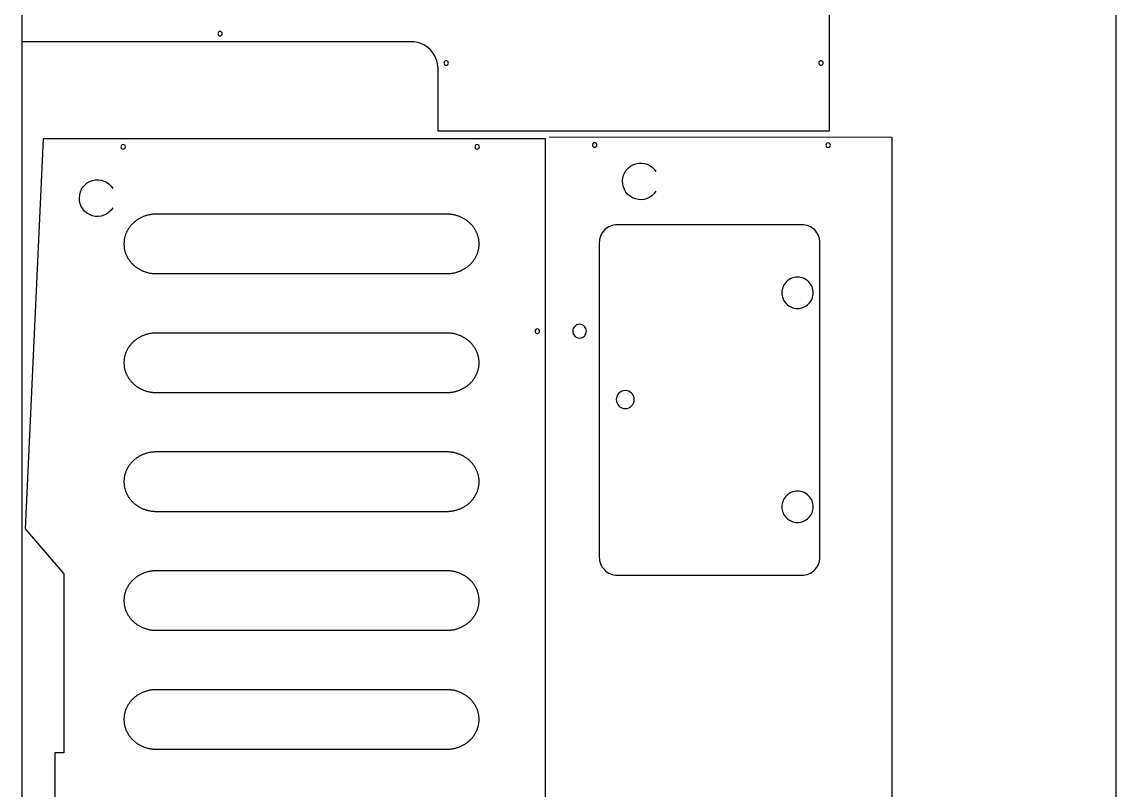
# Model space of a CAD drawing. Extents: x -841 to 6221, y -486 to 2945.
# Drawn here: x 3748 to 4968, y 438 to 1295 of the extents above; entities that cross this region are included whole.
import ezdxf

# ---------------------------------------------------------------- set-up
doc = ezdxf.new("R2010")
doc.units = 0
for name, color, linetype in [('DEFAULT_LAYER', 1, 'CONTINUOUS'), ('DEFAULT_LAYER0', 1, 'CONTINUOUS'), ('LAYER_1', 18, 'CONTINUOUS'), ('T5_LOGOLAYER_2', 18, 'CONTINUOUS'), ('T5_LOGOLAYER_20', 18, 'CONTINUOUS'), ('T5_LOGOLAYER_21', 18, 'CONTINUOUS')]:
    doc.layers.add(name, color=color, linetype=linetype)

msp = doc.modelspace()

# ---------------------------------------------------------------- linework, layer by layer
at = {"layer": 'DEFAULT_LAYER'}
for points in [[(3862, 1047.7), (3862, 1046.9), (3862.1, 1046), (3862.1, 1045.2), (3862.2, 1044.3), (3862.3, 1043.5), (3862.4, 1042.7), (3862.6, 1041.9), (3862.7, 1041), (3862.9, 1040.2), (3863.1, 1039.4), (3863.4, 1038.6), (3863.6, 1037.9), (3863.9, 1037.1), (3864.2, 1036.3), (3864.5, 1035.6), (3864.8, 1034.8), (3865.2, 1034.1), (3865.6, 1033.3), (3866, 1032.6), (3866.4, 1031.9), (3866.8, 1031.2), (3867.2, 1030.5), (3867.7, 1029.8), (3868.2, 1029.2), (3868.7, 1028.5), (3869.2, 1027.9), (3869.7, 1027.3), (3870.2, 1026.6), (3870.8, 1026), (3871.4, 1025.4), (3872, 1024.8), (3872.6, 1024.3), (3873.2, 1023.7), (3873.8, 1023.2), (3874.5, 1022.6), (3875.1, 1022.1), (3875.8, 1021.6), (3876.5, 1021.2), (3877.2, 1020.7), (3877.9, 1020.2), (3878.6, 1019.8), (3879.3, 1019.4), (3880.1, 1019), (3880.9, 1018.6), (3881.6, 1018.2), (3882.4, 1017.8), (3883.2, 1017.5), (3884, 1017.2), (3884.8, 1016.9), (3885.6, 1016.6), (3886.5, 1016.3), (3887.3, 1016.1), (3888.2, 1015.8), (3889, 1015.6), (3889.9, 1015.4), (3890.8, 1015.2), (3891.6, 1015.1), (3892.5, 1014.9), (3893.4, 1014.8), (3894.3, 1014.7), (3895.2, 1014.7), (3896.2, 1014.6), (3897.1, 1014.6), (3898, 1014.6), (4222, 1014.6), (4222.9, 1014.6), (4223.9, 1014.6), (4224.8, 1014.7), (4225.7, 1014.7), (4226.6, 1014.8), (4227.5, 1014.9), (4228.4, 1015.1), (4229.3, 1015.2), (4230.1, 1015.4), (4231, 1015.6), (4231.9, 1015.8), (4232.7, 1016.1), (4233.6, 1016.3), (4234.4, 1016.6), (4235.2, 1016.9), (4236, 1017.2), (4236.8, 1017.5), (4237.6, 1017.8), (4238.4, 1018.2), (4239.2, 1018.6), (4239.9, 1019), (4240.7, 1019.4), (4241.4, 1019.8), (4242.1, 1020.2), (4242.9, 1020.7), (4243.6, 1021.2), (4244.2, 1021.6), (4244.9, 1022.1), (4245.6, 1022.6), (4246.2, 1023.2), (4246.9, 1023.7), (4247.5, 1024.3), (4248.1, 1024.8), (4248.7, 1025.4), (4249.2, 1026), (4249.8, 1026.6), (4250.3, 1027.3), (4250.9, 1027.9), (4251.4, 1028.5), (4251.9, 1029.2), (4252.3, 1029.8), (4252.8, 1030.5), (4253.2, 1031.2), (4253.7, 1031.9), (4254.1, 1032.6), (4254.5, 1033.3), (4254.8, 1034.1), (4255.2, 1034.8), (4255.5, 1035.6), (4255.8, 1036.3), (4256.1, 1037.1), (4256.4, 1037.9), (4256.6, 1038.6), (4256.9, 1039.4), (4257.1, 1040.2), (4257.3, 1041), (4257.5, 1041.9), (4257.6, 1042.7), (4257.7, 1043.5), (4257.8, 1044.3), (4257.9, 1045.2), (4258, 1046), (4258, 1046.9), (4258, 1047.7), (4258, 1048.6), (4258, 1049.4), (4257.9, 1050.3), (4257.8, 1051.1), (4257.7, 1051.9), (4257.6, 1052.8), (4257.5, 1053.6), (4257.3, 1054.4), (4257.1, 1055.2), (4256.9, 1056), (4256.6, 1056.8), (4256.4, 1057.6), (4256.1, 1058.4), (4255.8, 1059.1), (4255.5, 1059.9), (4255.2, 1060.6), (4254.8, 1061.4), (4254.5, 1062.1), (4254.1, 1062.8), (4253.7, 1063.5), (4253.2, 1064.2), (4252.8, 1064.9), (4252.3, 1065.6), (4251.9, 1066.3), (4251.4, 1066.9), (4250.9, 1067.6), (4250.3, 1068.2), (4249.8, 1068.8), (4249.2, 1069.4), (4248.7, 1070), (4248.1, 1070.6), (4247.5, 1071.2), (4246.9, 1071.7), (4246.2, 1072.3), (4245.6, 1072.8), (4244.9, 1073.3), (4244.2, 1073.8), (4243.6, 1074.3), (4242.9, 1074.8), (4242.1, 1075.2), (4241.4, 1075.7), (4240.7, 1076.1), (4239.9, 1076.5), (4239.2, 1076.9), (4238.4, 1077.3), (4237.6, 1077.6), (4236.8, 1078), (4236, 1078.3), (4235.2, 1078.6), (4234.4, 1078.9), (4233.6, 1079.1), (4232.7, 1079.4), (4231.9, 1079.6), (4231, 1079.8), (4230.1, 1080), (4229.3, 1080.2), (4228.4, 1080.4), (4227.5, 1080.5), (4226.6, 1080.6), (4225.7, 1080.7), (4224.8, 1080.8), (4223.9, 1080.8), (4222.9, 1080.9), (4222, 1080.9), (3898, 1080.9), (3897.1, 1080.9), (3896.2, 1080.8), (3895.2, 1080.8), (3894.3, 1080.7), (3893.4, 1080.6), (3892.5, 1080.5), (3891.6, 1080.4), (3890.8, 1080.2), (3889.9, 1080), (3889, 1079.8), (3888.2, 1079.6), (3887.3, 1079.4), (3886.5, 1079.1), (3885.6, 1078.9), (3884.8, 1078.6), (3884, 1078.3), (3883.2, 1078), (3882.4, 1077.6), (3881.6, 1077.3), (3880.9, 1076.9), (3880.1, 1076.5), (3879.3, 1076.1), (3878.6, 1075.7), (3877.9, 1075.2), (3877.2, 1074.8), (3876.5, 1074.3), (3875.8, 1073.8), (3875.1, 1073.3), (3874.5, 1072.8), (3873.8, 1072.3), (3873.2, 1071.7), (3872.6, 1071.2), (3872, 1070.6), (3871.4, 1070), (3870.8, 1069.4), (3870.2, 1068.8), (3869.7, 1068.2), (3869.2, 1067.6), (3868.7, 1066.9), (3868.2, 1066.3), (3867.7, 1065.6), (3867.2, 1064.9), (3866.8, 1064.2), (3866.4, 1063.5), (3866, 1062.8), (3865.6, 1062.1), (3865.2, 1061.4), (3864.8, 1060.6), (3864.5, 1059.9), (3864.2, 1059.1), (3863.9, 1058.4), (3863.6, 1057.6), (3863.4, 1056.8), (3863.1, 1056), (3862.9, 1055.2), (3862.7, 1054.4), (3862.6, 1053.6), (3862.4, 1052.8), (3862.3, 1051.9), (3862.2, 1051.1), (3862.1, 1050.3), (3862.1, 1049.4), (3862, 1048.6)], [(3862, 915.1), (3862, 914.2), (3862.1, 913.4), (3862.1, 912.5), (3862.2, 911.7), (3862.3, 910.9), (3862.4, 910), (3862.6, 909.2), (3862.7, 908.4), (3862.9, 907.6), (3863.1, 906.8), (3863.4, 906), (3863.6, 905.2), (3863.9, 904.5), (3864.2, 903.7), (3864.5, 902.9), (3864.8, 902.2), (3865.2, 901.4), (3865.6, 900.7), (3866, 900), (3866.4, 899.3), (3866.8, 898.6), (3867.2, 897.9), (3867.7, 897.2), (3868.2, 896.5), (3868.7, 895.9), (3869.2, 895.2), (3869.7, 894.6), (3870.2, 894), (3870.8, 893.4), (3871.4, 892.8), (3872, 892.2), (3872.6, 891.6), (3873.2, 891.1), (3873.8, 890.5), (3874.5, 890), (3875.1, 889.5), (3875.8, 889), (3876.5, 888.5), (3877.2, 888), (3877.9, 887.6), (3878.6, 887.2), (3879.3, 886.7), (3880.1, 886.3), (3880.9, 885.9), (3881.6, 885.6), (3882.4, 885.2), (3883.2, 884.9), (3884, 884.5), (3884.8, 884.2), (3885.6, 883.9), (3886.5, 883.7), (3887.3, 883.4), (3888.2, 883.2), (3889, 883), (3889.9, 882.8), (3890.8, 882.6), (3891.6, 882.4), (3892.5, 882.3), (3893.4, 882.2), (3894.3, 882.1), (3895.2, 882), (3896.2, 882), (3897.1, 881.9), (3898, 881.9), (4222, 881.9), (4222.9, 881.9), (4223.9, 882), (4224.8, 882), (4225.7, 882.1), (4226.6, 882.2), (4227.5, 882.3), (4228.4, 882.4), (4229.3, 882.6), (4230.1, 882.8), (4231, 883), (4231.9, 883.2), (4232.7, 883.4), (4233.6, 883.7), (4234.4, 883.9), (4235.2, 884.2), (4236, 884.5), (4236.8, 884.9), (4237.6, 885.2), (4238.4, 885.6), (4239.2, 885.9), (4239.9, 886.3), (4240.7, 886.7), (4241.4, 887.2), (4242.1, 887.6), (4242.9, 888), (4243.6, 888.5), (4244.2, 889), (4244.9, 889.5), (4245.6, 890), (4246.2, 890.5), (4246.9, 891.1), (4247.5, 891.6), (4248.1, 892.2), (4248.7, 892.8), (4249.2, 893.4), (4249.8, 894), (4250.3, 894.6), (4250.9, 895.2), (4251.4, 895.9), (4251.9, 896.5), (4252.3, 897.2), (4252.8, 897.9), (4253.2, 898.6), (4253.7, 899.3), (4254.1, 900), (4254.5, 900.7), (4254.8, 901.4), (4255.2, 902.2), (4255.5, 902.9), (4255.8, 903.7), (4256.1, 904.5), (4256.4, 905.2), (4256.6, 906), (4256.9, 906.8), (4257.1, 907.6), (4257.3, 908.4), (4257.5, 909.2), (4257.6, 910), (4257.7, 910.9), (4257.8, 911.7), (4257.9, 912.5), (4258, 913.4), (4258, 914.2), (4258, 915.1), (4258, 915.9), (4258, 916.8), (4257.9, 917.6), (4257.8, 918.5), (4257.7, 919.3), (4257.6, 920.1), (4257.5, 921), (4257.3, 921.8), (4257.1, 922.6), (4256.9, 923.4), (4256.6, 924.2), (4256.4, 924.9), (4256.1, 925.7), (4255.8, 926.5), (4255.5, 927.2), (4255.2, 928), (4254.8, 928.7), (4254.5, 929.5), (4254.1, 930.2), (4253.7, 930.9), (4253.2, 931.6), (4252.8, 932.3), (4252.3, 933), (4251.9, 933.6), (4251.4, 934.3), (4250.9, 934.9), (4250.3, 935.6), (4249.8, 936.2), (4249.2, 936.8), (4248.7, 937.4), (4248.1, 938), (4247.5, 938.5), (4246.9, 939.1), (4246.2, 939.6), (4245.6, 940.2), (4244.9, 940.7), (4244.2, 941.2), (4243.6, 941.7), (4242.9, 942.1), (4242.1, 942.6), (4241.4, 943), (4240.7, 943.4), (4239.9, 943.9), (4239.2, 944.2), (4238.4, 944.6), (4237.6, 945), (4236.8, 945.3), (4236, 945.6), (4235.2, 945.9), (4234.4, 946.2), (4233.6, 946.5), (4232.7, 946.8), (4231.9, 947), (4231, 947.2), (4230.1, 947.4), (4229.3, 947.6), (4228.4, 947.7), (4227.5, 947.9), (4226.6, 948), (4225.7, 948.1), (4224.8, 948.1), (4223.9, 948.2), (4222.9, 948.2), (4222, 948.2), (3898, 948.2), (3897.1, 948.2), (3896.2, 948.2), (3895.2, 948.1), (3894.3, 948.1), (3893.4, 948), (3892.5, 947.9), (3891.6, 947.7), (3890.8, 947.6), (3889.9, 947.4), (3889, 947.2), (3888.2, 947), (3887.3, 946.8), (3886.5, 946.5), (3885.6, 946.2), (3884.8, 945.9), (3884, 945.6), (3883.2, 945.3), (3882.4, 945), (3881.6, 944.6), (3880.9, 944.2), (3880.1, 943.9), (3879.3, 943.4), (3878.6, 943), (3877.9, 942.6), (3877.2, 942.1), (3876.5, 941.7), (3875.8, 941.2), (3875.1, 940.7), (3874.5, 940.2), (3873.8, 939.6), (3873.2, 939.1), (3872.6, 938.5), (3872, 938), (3871.4, 937.4), (3870.8, 936.8), (3870.2, 936.2), (3869.7, 935.6), (3869.2, 934.9), (3868.7, 934.3), (3868.2, 933.6), (3867.7, 933), (3867.2, 932.3), (3866.8, 931.6), (3866.4, 930.9), (3866, 930.2), (3865.6, 929.5), (3865.2, 928.7), (3864.8, 928), (3864.5, 927.2), (3864.2, 926.5), (3863.9, 925.7), (3863.6, 924.9), (3863.4, 924.2), (3863.1, 923.4), (3862.9, 922.6), (3862.7, 921.8), (3862.6, 921), (3862.4, 920.1), (3862.3, 919.3), (3862.2, 918.5), (3862.1, 917.6), (3862.1, 916.8), (3862, 915.9)], [(3862, 782.5), (3862, 781.6), (3862.1, 780.7), (3862.1, 779.9), (3862.2, 779.1), (3862.3, 778.2), (3862.4, 777.4), (3862.6, 776.6), (3862.7, 775.8), (3862.9, 775), (3863.1, 774.2), (3863.4, 773.4), (3863.6, 772.6), (3863.9, 771.8), (3864.2, 771.1), (3864.5, 770.3), (3864.8, 769.5), (3865.2, 768.8), (3865.6, 768.1), (3866, 767.4), (3866.4, 766.6), (3866.8, 765.9), (3867.2, 765.3), (3867.7, 764.6), (3868.2, 763.9), (3868.7, 763.3), (3869.2, 762.6), (3869.7, 762), (3870.2, 761.4), (3870.8, 760.8), (3871.4, 760.2), (3872, 759.6), (3872.6, 759), (3873.2, 758.5), (3873.8, 757.9), (3874.5, 757.4), (3875.1, 756.9), (3875.8, 756.4), (3876.5, 755.9), (3877.2, 755.4), (3877.9, 755), (3878.6, 754.5), (3879.3, 754.1), (3880.1, 753.7), (3880.9, 753.3), (3881.6, 752.9), (3882.4, 752.6), (3883.2, 752.2), (3884, 751.9), (3884.8, 751.6), (3885.6, 751.3), (3886.5, 751), (3887.3, 750.8), (3888.2, 750.6), (3889, 750.3), (3889.9, 750.1), (3890.8, 750), (3891.6, 749.8), (3892.5, 749.7), (3893.4, 749.6), (3894.3, 749.5), (3895.2, 749.4), (3896.2, 749.3), (3897.1, 749.3), (3898, 749.3), (4222, 749.3), (4222.9, 749.3), (4223.9, 749.3), (4224.8, 749.4), (4225.7, 749.5), (4226.6, 749.6), (4227.5, 749.7), (4228.4, 749.8), (4229.3, 750), (4230.1, 750.1), (4231, 750.3), (4231.9, 750.6), (4232.7, 750.8), (4233.6, 751), (4234.4, 751.3), (4235.2, 751.6), (4236, 751.9), (4236.8, 752.2), (4237.6, 752.6), (4238.4, 752.9), (4239.2, 753.3), (4239.9, 753.7), (4240.7, 754.1), (4241.4, 754.5), (4242.1, 755), (4242.9, 755.4), (4243.6, 755.9), (4244.2, 756.4), (4244.9, 756.9), (4245.6, 757.4), (4246.2, 757.9), (4246.9, 758.5), (4247.5, 759), (4248.1, 759.6), (4248.7, 760.2), (4249.2, 760.8), (4249.8, 761.4), (4250.3, 762), (4250.9, 762.6), (4251.4, 763.3), (4251.9, 763.9), (4252.3, 764.6), (4252.8, 765.3), (4253.2, 765.9), (4253.7, 766.6), (4254.1, 767.4), (4254.5, 768.1), (4254.8, 768.8), (4255.2, 769.5), (4255.5, 770.3), (4255.8, 771.1), (4256.1, 771.8), (4256.4, 772.6), (4256.6, 773.4), (4256.9, 774.2), (4257.1, 775), (4257.3, 775.8), (4257.5, 776.6), (4257.6, 777.4), (4257.7, 778.2), (4257.8, 779.1), (4257.9, 779.9), (4258, 780.7), (4258, 781.6), (4258, 782.5), (4258, 783.3), (4258, 784.2), (4257.9, 785), (4257.8, 785.8), (4257.7, 786.7), (4257.6, 787.5), (4257.5, 788.3), (4257.3, 789.1), (4257.1, 789.9), (4256.9, 790.7), (4256.6, 791.5), (4256.4, 792.3), (4256.1, 793.1), (4255.8, 793.9), (4255.5, 794.6), (4255.2, 795.4), (4254.8, 796.1), (4254.5, 796.8), (4254.1, 797.5), (4253.7, 798.3), (4253.2, 799), (4252.8, 799.6), (4252.3, 800.3), (4251.9, 801), (4251.4, 801.6), (4250.9, 802.3), (4250.3, 802.9), (4249.8, 803.5), (4249.2, 804.2), (4248.7, 804.7), (4248.1, 805.3), (4247.5, 805.9), (4246.9, 806.5), (4246.2, 807), (4245.6, 807.5), (4244.9, 808), (4244.2, 808.5), (4243.6, 809), (4242.9, 809.5), (4242.1, 809.9), (4241.4, 810.4), (4240.7, 810.8), (4239.9, 811.2), (4239.2, 811.6), (4238.4, 812), (4237.6, 812.3), (4236.8, 812.7), (4236, 813), (4235.2, 813.3), (4234.4, 813.6), (4233.6, 813.9), (4232.7, 814.1), (4231.9, 814.4), (4231, 814.6), (4230.1, 814.8), (4229.3, 814.9), (4228.4, 815.1), (4227.5, 815.2), (4226.6, 815.3), (4225.7, 815.4), (4224.8, 815.5), (4223.9, 815.6), (4222.9, 815.6), (4222, 815.6), (3898, 815.6), (3897.1, 815.6), (3896.2, 815.6), (3895.2, 815.5), (3894.3, 815.4), (3893.4, 815.3), (3892.5, 815.2), (3891.6, 815.1), (3890.8, 814.9), (3889.9, 814.8), (3889, 814.6), (3888.2, 814.4), (3887.3, 814.1), (3886.5, 813.9), (3885.6, 813.6), (3884.8, 813.3), (3884, 813), (3883.2, 812.7), (3882.4, 812.3), (3881.6, 812), (3880.9, 811.6), (3880.1, 811.2), (3879.3, 810.8), (3878.6, 810.4), (3877.9, 809.9), (3877.2, 809.5), (3876.5, 809), (3875.8, 808.5), (3875.1, 808), (3874.5, 807.5), (3873.8, 807), (3873.2, 806.5), (3872.6, 805.9), (3872, 805.3), (3871.4, 804.7), (3870.8, 804.2), (3870.2, 803.5), (3869.7, 802.9), (3869.2, 802.3), (3868.7, 801.6), (3868.2, 801), (3867.7, 800.3), (3867.2, 799.6), (3866.8, 799), (3866.4, 798.3), (3866, 797.5), (3865.6, 796.8), (3865.2, 796.1), (3864.8, 795.4), (3864.5, 794.6), (3864.2, 793.9), (3863.9, 793.1), (3863.6, 792.3), (3863.4, 791.5), (3863.1, 790.7), (3862.9, 789.9), (3862.7, 789.1), (3862.6, 788.3), (3862.4, 787.5), (3862.3, 786.7), (3862.2, 785.8), (3862.1, 785), (3862.1, 784.2), (3862, 783.3)], [(3862, 649.8), (3862, 649), (3862.1, 648.1), (3862.1, 647.3), (3862.2, 646.4), (3862.3, 645.6), (3862.4, 644.8), (3862.6, 643.9), (3862.7, 643.1), (3862.9, 642.3), (3863.1, 641.5), (3863.4, 640.7), (3863.6, 640), (3863.9, 639.2), (3864.2, 638.4), (3864.5, 637.7), (3864.8, 636.9), (3865.2, 636.2), (3865.6, 635.4), (3866, 634.7), (3866.4, 634), (3866.8, 633.3), (3867.2, 632.6), (3867.7, 631.9), (3868.2, 631.3), (3868.7, 630.6), (3869.2, 630), (3869.7, 629.3), (3870.2, 628.7), (3870.8, 628.1), (3871.4, 627.5), (3872, 626.9), (3872.6, 626.4), (3873.2, 625.8), (3873.8, 625.3), (3874.5, 624.7), (3875.1, 624.2), (3875.8, 623.7), (3876.5, 623.2), (3877.2, 622.8), (3877.9, 622.3), (3878.6, 621.9), (3879.3, 621.5), (3880.1, 621.1), (3880.9, 620.7), (3881.6, 620.3), (3882.4, 619.9), (3883.2, 619.6), (3884, 619.3), (3884.8, 619), (3885.6, 618.7), (3886.5, 618.4), (3887.3, 618.2), (3888.2, 617.9), (3889, 617.7), (3889.9, 617.5), (3890.8, 617.3), (3891.6, 617.2), (3892.5, 617), (3893.4, 616.9), (3894.3, 616.8), (3895.2, 616.8), (3896.2, 616.7), (3897.1, 616.7), (3898, 616.7), (4222, 616.7), (4222.9, 616.7), (4223.9, 616.7), (4224.8, 616.8), (4225.7, 616.8), (4226.6, 616.9), (4227.5, 617), (4228.4, 617.2), (4229.3, 617.3), (4230.1, 617.5), (4231, 617.7), (4231.9, 617.9), (4232.7, 618.2), (4233.6, 618.4), (4234.4, 618.7), (4235.2, 619), (4236, 619.3), (4236.8, 619.6), (4237.6, 619.9), (4238.4, 620.3), (4239.2, 620.7), (4239.9, 621.1), (4240.7, 621.5), (4241.4, 621.9), (4242.1, 622.3), (4242.9, 622.8), (4243.6, 623.2), (4244.2, 623.7), (4244.9, 624.2), (4245.6, 624.7), (4246.2, 625.3), (4246.9, 625.8), (4247.5, 626.4), (4248.1, 626.9), (4248.7, 627.5), (4249.2, 628.1), (4249.8, 628.7), (4250.3, 629.3), (4250.9, 630), (4251.4, 630.6), (4251.9, 631.3), (4252.3, 631.9), (4252.8, 632.6), (4253.2, 633.3), (4253.7, 634), (4254.1, 634.7), (4254.5, 635.4), (4254.8, 636.2), (4255.2, 636.9), (4255.5, 637.7), (4255.8, 638.4), (4256.1, 639.2), (4256.4, 640), (4256.6, 640.7), (4256.9, 641.5), (4257.1, 642.3), (4257.3, 643.1), (4257.5, 643.9), (4257.6, 644.8), (4257.7, 645.6), (4257.8, 646.4), (4257.9, 647.3), (4258, 648.1), (4258, 649), (4258, 649.8), (4258, 650.7), (4258, 651.5), (4257.9, 652.4), (4257.8, 653.2), (4257.7, 654), (4257.6, 654.9), (4257.5, 655.7), (4257.3, 656.5), (4257.1, 657.3), (4256.9, 658.1), (4256.6, 658.9), (4256.4, 659.7), (4256.1, 660.5), (4255.8, 661.2), (4255.5, 662), (4255.2, 662.7), (4254.8, 663.5), (4254.5, 664.2), (4254.1, 664.9), (4253.7, 665.6), (4253.2, 666.3), (4252.8, 667), (4252.3, 667.7), (4251.9, 668.4), (4251.4, 669), (4250.9, 669.7), (4250.3, 670.3), (4249.8, 670.9), (4249.2, 671.5), (4248.7, 672.1), (4248.1, 672.7), (4247.5, 673.3), (4246.9, 673.8), (4246.2, 674.4), (4245.6, 674.9), (4244.9, 675.4), (4244.2, 675.9), (4243.6, 676.4), (4242.9, 676.9), (4242.1, 677.3), (4241.4, 677.8), (4240.7, 678.2), (4239.9, 678.6), (4239.2, 679), (4238.4, 679.3), (4237.6, 679.7), (4236.8, 680), (4236, 680.4), (4235.2, 680.7), (4234.4, 681), (4233.6, 681.2), (4232.7, 681.5), (4231.9, 681.7), (4231, 681.9), (4230.1, 682.1), (4229.3, 682.3), (4228.4, 682.5), (4227.5, 682.6), (4226.6, 682.7), (4225.7, 682.8), (4224.8, 682.9), (4223.9, 682.9), (4222.9, 683), (4222, 683), (3898, 683), (3897.1, 683), (3896.2, 682.9), (3895.2, 682.9), (3894.3, 682.8), (3893.4, 682.7), (3892.5, 682.6), (3891.6, 682.5), (3890.8, 682.3), (3889.9, 682.1), (3889, 681.9), (3888.2, 681.7), (3887.3, 681.5), (3886.5, 681.2), (3885.6, 681), (3884.8, 680.7), (3884, 680.4), (3883.2, 680), (3882.4, 679.7), (3881.6, 679.3), (3880.9, 679), (3880.1, 678.6), (3879.3, 678.2), (3878.6, 677.8), (3877.9, 677.3), (3877.2, 676.9), (3876.5, 676.4), (3875.8, 675.9), (3875.1, 675.4), (3874.5, 674.9), (3873.8, 674.4), (3873.2, 673.8), (3872.6, 673.3), (3872, 672.7), (3871.4, 672.1), (3870.8, 671.5), (3870.2, 670.9), (3869.7, 670.3), (3869.2, 669.7), (3868.7, 669), (3868.2, 668.4), (3867.7, 667.7), (3867.2, 667), (3866.8, 666.3), (3866.4, 665.6), (3866, 664.9), (3865.6, 664.2), (3865.2, 663.5), (3864.8, 662.7), (3864.5, 662), (3864.2, 661.2), (3863.9, 660.5), (3863.6, 659.7), (3863.4, 658.9), (3863.1, 658.1), (3862.9, 657.3), (3862.7, 656.5), (3862.6, 655.7), (3862.4, 654.9), (3862.3, 654), (3862.2, 653.2), (3862.1, 652.4), (3862.1, 651.5), (3862, 650.7)], [(3862, 517.2), (3862, 516.3), (3862.1, 515.5), (3862.1, 514.6), (3862.2, 513.8), (3862.3, 513), (3862.4, 512.1), (3862.6, 511.3), (3862.7, 510.5), (3862.9, 509.7), (3863.1, 508.9), (3863.4, 508.1), (3863.6, 507.3), (3863.9, 506.5), (3864.2, 505.8), (3864.5, 505), (3864.8, 504.3), (3865.2, 503.5), (3865.6, 502.8), (3866, 502.1), (3866.4, 501.4), (3866.8, 500.7), (3867.2, 500), (3867.7, 499.3), (3868.2, 498.6), (3868.7, 498), (3869.2, 497.3), (3869.7, 496.7), (3870.2, 496.1), (3870.8, 495.5), (3871.4, 494.9), (3872, 494.3), (3872.6, 493.7), (3873.2, 493.2), (3873.8, 492.6), (3874.5, 492.1), (3875.1, 491.6), (3875.8, 491.1), (3876.5, 490.6), (3877.2, 490.1), (3877.9, 489.7), (3878.6, 489.2), (3879.3, 488.8), (3880.1, 488.4), (3880.9, 488), (3881.6, 487.7), (3882.4, 487.3), (3883.2, 487), (3884, 486.6), (3884.8, 486.3), (3885.6, 486), (3886.5, 485.8), (3887.3, 485.5), (3888.2, 485.3), (3889, 485.1), (3889.9, 484.9), (3890.8, 484.7), (3891.6, 484.5), (3892.5, 484.4), (3893.4, 484.3), (3894.3, 484.2), (3895.2, 484.1), (3896.2, 484.1), (3897.1, 484), (3898, 484), (4222, 484), (4222.9, 484), (4223.9, 484.1), (4224.8, 484.1), (4225.7, 484.2), (4226.6, 484.3), (4227.5, 484.4), (4228.4, 484.5), (4229.3, 484.7), (4230.1, 484.9), (4231, 485.1), (4231.9, 485.3), (4232.7, 485.5), (4233.6, 485.8), (4234.4, 486), (4235.2, 486.3), (4236, 486.6), (4236.8, 487), (4237.6, 487.3), (4238.4, 487.7), (4239.2, 488), (4239.9, 488.4), (4240.7, 488.8), (4241.4, 489.2), (4242.1, 489.7), (4242.9, 490.1), (4243.6, 490.6), (4244.2, 491.1), (4244.9, 491.6), (4245.6, 492.1), (4246.2, 492.6), (4246.9, 493.2), (4247.5, 493.7), (4248.1, 494.3), (4248.7, 494.9), (4249.2, 495.5), (4249.8, 496.1), (4250.3, 496.7), (4250.9, 497.3), (4251.4, 498), (4251.9, 498.6), (4252.3, 499.3), (4252.8, 500), (4253.2, 500.7), (4253.7, 501.4), (4254.1, 502.1), (4254.5, 502.8), (4254.8, 503.5), (4255.2, 504.3), (4255.5, 505), (4255.8, 505.8), (4256.1, 506.5), (4256.4, 507.3), (4256.6, 508.1), (4256.9, 508.9), (4257.1, 509.7), (4257.3, 510.5), (4257.5, 511.3), (4257.6, 512.1), (4257.7, 513), (4257.8, 513.8), (4257.9, 514.6), (4258, 515.5), (4258, 516.3), (4258, 517.2), (4258, 518), (4258, 518.9), (4257.9, 519.7), (4257.8, 520.6), (4257.7, 521.4), (4257.6, 522.2), (4257.5, 523.1), (4257.3, 523.9), (4257.1, 524.7), (4256.9, 525.5), (4256.6, 526.3), (4256.4, 527), (4256.1, 527.8), (4255.8, 528.6), (4255.5, 529.3), (4255.2, 530.1), (4254.8, 530.8), (4254.5, 531.6), (4254.1, 532.3), (4253.7, 533), (4253.2, 533.7), (4252.8, 534.4), (4252.3, 535.1), (4251.9, 535.7), (4251.4, 536.4), (4250.9, 537), (4250.3, 537.7), (4249.8, 538.3), (4249.2, 538.9), (4248.7, 539.5), (4248.1, 540.1), (4247.5, 540.6), (4246.9, 541.2), (4246.2, 541.7), (4245.6, 542.3), (4244.9, 542.8), (4244.2, 543.3), (4243.6, 543.8), (4242.9, 544.2), (4242.1, 544.7), (4241.4, 545.1), (4240.7, 545.5), (4239.9, 545.9), (4239.2, 546.3), (4238.4, 546.7), (4237.6, 547.1), (4236.8, 547.4), (4236, 547.7), (4235.2, 548), (4234.4, 548.3), (4233.6, 548.6), (4232.7, 548.9), (4231.9, 549.1), (4231, 549.3), (4230.1, 549.5), (4229.3, 549.7), (4228.4, 549.8), (4227.5, 550), (4226.6, 550.1), (4225.7, 550.2), (4224.8, 550.2), (4223.9, 550.3), (4222.9, 550.3), (4222, 550.3), (3898, 550.3), (3897.1, 550.3), (3896.2, 550.3), (3895.2, 550.2), (3894.3, 550.2), (3893.4, 550.1), (3892.5, 550), (3891.6, 549.8), (3890.8, 549.7), (3889.9, 549.5), (3889, 549.3), (3888.2, 549.1), (3887.3, 548.9), (3886.5, 548.6), (3885.6, 548.3), (3884.8, 548), (3884, 547.7), (3883.2, 547.4), (3882.4, 547.1), (3881.6, 546.7), (3880.9, 546.3), (3880.1, 545.9), (3879.3, 545.5), (3878.6, 545.1), (3877.9, 544.7), (3877.2, 544.2), (3876.5, 543.8), (3875.8, 543.3), (3875.1, 542.8), (3874.5, 542.3), (3873.8, 541.7), (3873.2, 541.2), (3872.6, 540.6), (3872, 540.1), (3871.4, 539.5), (3870.8, 538.9), (3870.2, 538.3), (3869.7, 537.7), (3869.2, 537), (3868.7, 536.4), (3868.2, 535.7), (3867.7, 535.1), (3867.2, 534.4), (3866.8, 533.7), (3866.4, 533), (3866, 532.3), (3865.6, 531.6), (3865.2, 530.8), (3864.8, 530.1), (3864.5, 529.3), (3864.2, 528.6), (3863.9, 527.8), (3863.6, 527), (3863.4, 526.3), (3863.1, 525.5), (3862.9, 524.7), (3862.7, 523.9), (3862.6, 523.1), (3862.4, 522.2), (3862.3, 521.4), (3862.2, 520.6), (3862.1, 519.7), (3862.1, 518.9), (3862, 518)]]:
    msp.add_lwpolyline(points, close=True, dxfattribs=at)
at = {"layer": 'DEFAULT_LAYER0'}
msp.add_lwpolyline([(4336, 1167.1), (4718, 1166.9), (4718, 0.1)], dxfattribs=at)
for points in [[(4386.8, 1160.6, 0.414214), (4384.3, 1158.1, 0.414214), (4386.8, 1155.6, 0.414214), (4389.3, 1158.1, 0.414214)], [(4647.2, 1160.4, 0.414214), (4644.7, 1157.9, 0.414214), (4647.2, 1155.4, 0.414214), (4649.7, 1157.9, 0.414214)], [(4370, 958, 0.414214), (4362.4, 950.3, 0.414214), (4370, 942.7, 0.414214), (4377.6, 950.3, 0.414214)]]:
    msp.add_lwpolyline(points, format="xyb", close=True, dxfattribs=at)
at = {"layer": 'LAYER_1'}
msp.add_lwpolyline([(3748.2, 0), (4968.2, 0), (4968.2, 2440), (3748.2, 2440)], close=True, dxfattribs=at)
msp.add_lwpolyline([(3748.2, 1673.3), (4648.2, 1673.3), (4648.2, 1173.3), (4212.2, 1173.5), (4212.2, 1243.2, 0.41546), (4182.1, 1273.2), (3748.2, 1273.3)], format="xyb", dxfattribs=at)
for points in [[(3969.2, 1284.8, 0.414214), (3966.7, 1282.3, 0.414214), (3969.2, 1279.8, 0.414214), (3971.7, 1282.3, 0.414214)], [(4221.2, 1252, 0.414214), (4218.7, 1249.5, 0.414214), (4221.2, 1247, 0.414214), (4223.7, 1249.5, 0.414214)], [(4639.2, 1252, 0.414214), (4636.7, 1249.5, 0.414214), (4639.2, 1247, 0.414214), (4641.7, 1249.5, 0.414214)], [(4392, 698.1, 0.414214), (4412, 678.1), (4618, 678.1, 0.414214), (4638, 698.1), (4638, 1049.1, 0.414214), (4618, 1069.1), (4412, 1069.1, 0.414214), (4392, 1049.1)], [(4613, 1010.7, 0.414214), (4595.5, 993.2, 0.414214), (4613, 975.7, 0.414214), (4630.5, 993.2, 0.414214)], [(4421, 884, 0.414214), (4411, 874, 0.414214), (4421, 864, 0.414214), (4431, 874, 0.414214)], [(4613, 771.9, 0.414214), (4595.5, 754.4, 0.414214), (4613, 736.9, 0.414214), (4630.5, 754.4, 0.414214)]]:
    msp.add_lwpolyline(points, format="xyb", close=True, dxfattribs=at)
at = {"layer": 'T5_LOGOLAYER_2'}
for points in [[(3861.1, 1158.5, 0.414214), (3858.6, 1156, 0.414214), (3861.1, 1153.5, 0.414214), (3863.6, 1156, 0.414214)], [(4255.8, 1158.5, 0.414214), (4253.3, 1156, 0.414214), (4255.8, 1153.5, 0.414214), (4258.3, 1156, 0.414214)], [(4323, 952.8, 0.414214), (4320.5, 950.3, 0.414214), (4323, 947.8, 0.414214), (4325.5, 950.3, 0.414214)]]:
    msp.add_lwpolyline(points, format="xyb", close=True, dxfattribs=at)
at = {"layer": 'T5_LOGOLAYER_20'}
msp.add_lwpolyline([(4332, 0), (4332, 1165), (3772, 1165), (3752, 730), (3795, 679.8), (3795, 480), (3785, 480), (3785, 0)], dxfattribs=at)
at = {"layer": 'T5_LOGOLAYER_21'}
for points in [[(4455.2, 1106.7, -0.77786), (4418, 1117.9, -0.756443), (4455.2, 1128.3)], [(3849.6, 1088, -0.77786), (3812.4, 1099.2, -0.756443), (3849.6, 1109.6)]]:
    msp.add_lwpolyline(points, format="xyb", dxfattribs=at)

doc.saveas('drawing.dxf')
